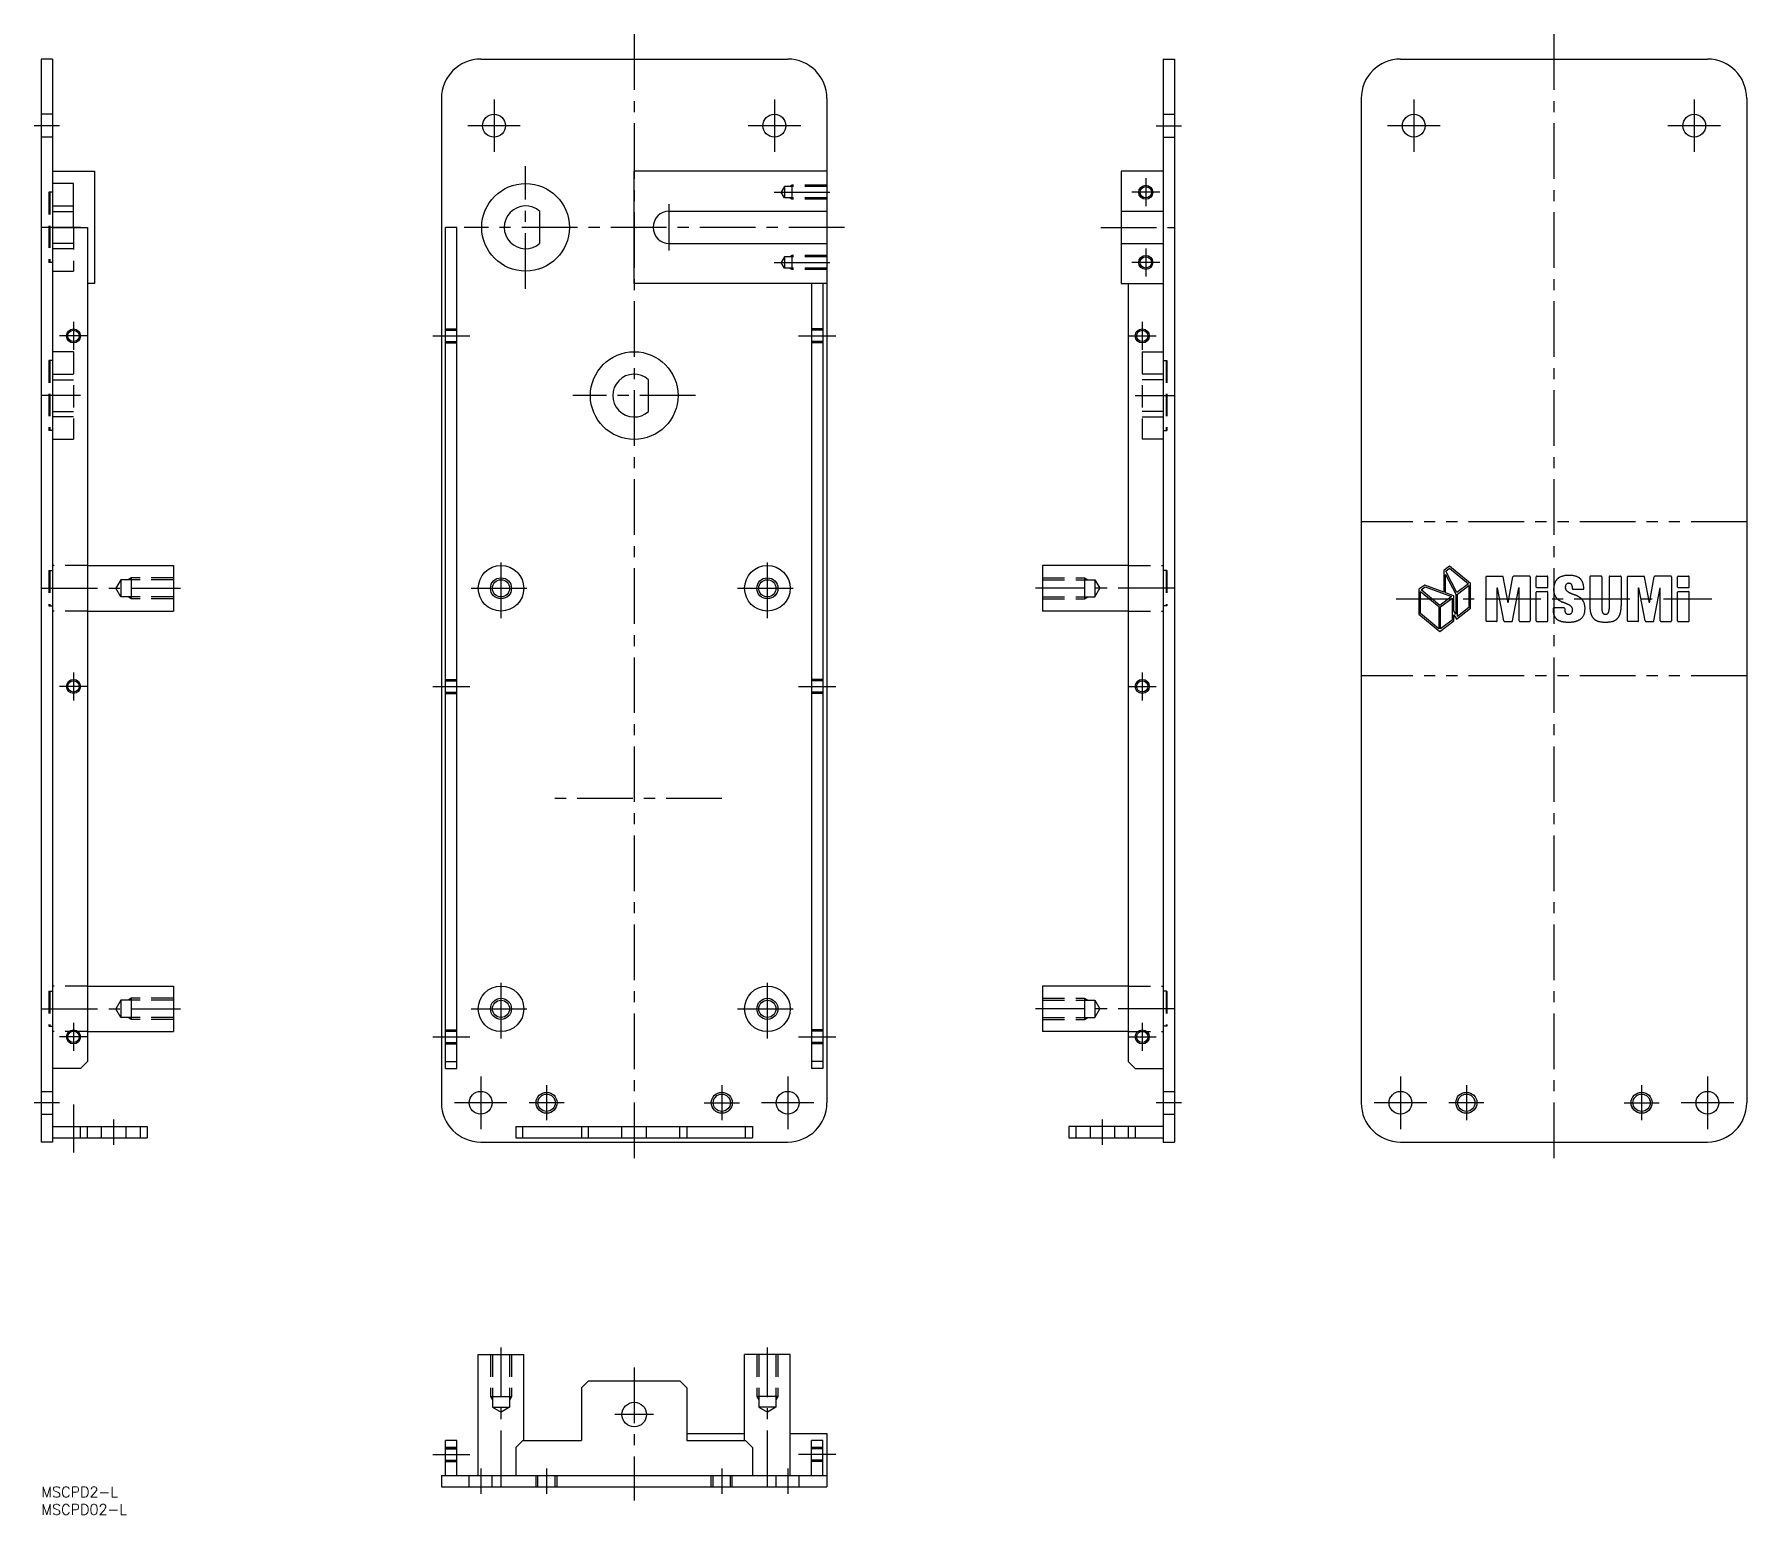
# Model space of a CAD drawing. Extents: x -2 to 487, y -8 to 414.
import ezdxf
from ezdxf.enums import TextEntityAlignment as Align

# ---------------------------------------------------------------- set-up
doc = ezdxf.new("R2010")
doc.units = 0
doc.header["$LTSCALE"] = 0.5
for name, pattern in [('CENTER', [50.8, 31.75, -6.35, 6.35, -6.35]), ('DASHED', [19.05, 12.7, -6.35]), ('PHANTOM', [63.5, 31.75, -6.35, 6.35, -6.35, 6.35, -6.35])]:
    doc.linetypes.add(name, pattern=pattern)
doc.layers.get('0').update_dxf_attribs({"linetype": 'CONTINUOUS'})
doc.layers.add('CENTER', color=1, linetype='CENTER')
doc.styles.get("Standard").update_dxf_attribs({"font": 'txt.shx', "height": 3, "bigfont": 'bigfont.shx'})

msp = doc.modelspace()

# ---------------------------------------------------------------- linework, layer by layer
at = {"color": 7, "linetype": 'CONTINUOUS'}
for p, q in [((0, 407.36), (0, 98.36)), ((3.2, 407.36), (0, 407.36)), ((3.2, 407.36), (3.2, 98.36)), ((125.38, 407.36), (212.98, 407.36)), ((320.15, 407.36), (320.15, 98.36)), ((320.15, 407.36), (323.35, 407.36)), ((323.35, 407.36), (323.35, 98.36)), ((387.82, 407.36), (475.42, 407.36)), ((114.18, 396.16), (114.18, 109.56)), ((224.18, 396.16), (224.18, 109.56)), ((376.62, 396.16), (376.62, 109.56)), ((486.62, 396.16), (486.62, 109.56)), ((3.2, 375.36), (15.2, 375.36)), ((9.2, 371.87), (3.2, 371.87)), ((9.2, 359.36), (9.2, 371.87)), ((15.2, 375.36), (15.2, 343.36)), ((224.18, 375.36), (169.18, 375.36)), ((169.18, 343.36), (169.18, 375.36)), ((320.15, 375.36), (308.15, 375.36)), ((308.15, 375.36), (308.15, 343.36)), ((142.28, 354.84), (142.28, 363.87)), ((179.18, 363.96), (224.18, 363.96)), ((308.15, 363.96), (320.15, 363.96)), ((3.2, 359.36), (13.2, 359.36)), ((13.2, 359.36), (13.2, 121.36)), ((115.38, 119.36), (115.38, 359.36)), ((118.58, 359.36), (115.38, 359.36)), ((118.58, 119.36), (118.58, 359.36)), ((179.18, 354.76), (224.18, 354.76)), ((308.15, 354.76), (320.15, 354.76)), ((15.2, 343.36), (13.2, 343.36)), ((224.18, 343.36), (169.18, 343.36)), ((219.79, 343.36), (219.79, 119.36)), ((222.99, 343.36), (222.99, 119.36)), ((308.15, 343.36), (320.15, 343.36)), ((310.15, 343.36), (310.15, 121.36)), ((173.28, 306.84), (173.28, 315.87)), ((13.2, 262.86), (37.7, 262.86)), ((37.7, 262.86), (37.7, 249.86)), ((37.7, 262.86), (37.7, 249.86)), ((310.15, 262.86), (285.65, 262.86)), ((285.65, 262.86), (285.65, 249.86)), ((285.65, 262.86), (285.65, 249.86)), ((13.2, 249.86), (37.7, 249.86)), ((310.15, 249.86), (285.65, 249.86)), ((13.2, 142.86), (37.7, 142.86)), ((37.7, 142.86), (37.7, 129.86)), ((37.7, 142.86), (37.7, 129.86)), ((310.15, 142.86), (285.65, 142.86)), ((285.65, 142.86), (285.65, 129.86)), ((285.65, 142.86), (285.65, 129.86)), ((13.2, 129.86), (37.7, 129.86)), ((310.15, 129.86), (285.65, 129.86)), ((11.2, 119.36), (3.2, 119.36)), ((11.2, 119.36), (13.2, 121.36)), ((115.38, 121.36), (118.58, 121.36)), ((115.38, 119.36), (118.58, 119.36)), ((222.99, 121.36), (219.78, 121.36)), ((222.99, 119.36), (219.78, 119.36)), ((310.15, 121.36), (312.15, 119.36)), ((312.15, 119.36), (320.15, 119.36)), ((3.2, 102.76), (30.2, 102.76)), ((11.2, 99.56), (11.2, 102.76)), ((13.2, 99.56), (13.2, 102.76)), ((28.2, 102.76), (28.2, 99.56)), ((30.2, 102.76), (30.2, 99.56)), ((135.38, 102.76), (202.98, 102.76)), ((135.38, 102.76), (135.38, 99.56)), ((137.38, 99.56), (137.38, 102.76)), ((154.18, 102.76), (154.18, 99.56)), ((156.18, 99.56), (156.18, 102.76)), ((182.18, 99.56), (182.18, 102.76)), ((184.18, 102.76), (184.18, 99.56)), ((200.98, 99.56), (200.98, 102.76)), ((202.98, 102.76), (202.98, 99.56)), ((320.15, 102.76), (293.15, 102.76)), ((293.15, 102.76), (293.15, 99.56)), ((295.15, 102.76), (295.15, 99.56)), ((310.15, 102.76), (310.15, 99.56)), ((312.15, 102.76), (312.15, 99.56)), ((3.2, 98.36), (0, 98.36)), ((3.2, 99.56), (30.2, 99.56)), ((125.38, 98.36), (212.98, 98.36)), ((135.38, 99.56), (202.98, 99.56)), ((293.15, 99.56), (320.15, 99.56)), ((320.15, 98.36), (323.35, 98.36)), ((387.82, 98.36), (475.42, 98.36)), ((124.68, 3.2), (124.68, 37.7)), ((124.68, 37.7), (137.68, 37.7)), ((124.68, 37.7), (137.68, 37.7)), ((137.68, 13.2), (137.68, 37.7)), ((200.68, 13.2), (200.68, 37.7)), ((213.68, 37.7), (200.68, 37.7)), ((213.68, 37.7), (200.68, 37.7)), ((213.68, 3.2), (213.68, 37.7)), ((156.18, 30.2), (154.18, 28.2)), ((156.18, 30.2), (182.18, 30.2)), ((182.18, 30.2), (184.18, 28.2)), ((154.18, 28.2), (154.18, 13.2)), ((184.18, 28.2), (184.18, 13.2)), ((184.18, 15.2), (200.68, 15.2)), ((213.68, 15.2), (224.18, 15.2)), ((224.18, 15.2), (224.18, 0)), ((115.38, 3.2), (115.38, 13.2)), ((118.58, 13.2), (115.38, 13.2)), ((118.58, 11.2), (115.38, 11.2)), ((118.58, 3.2), (118.58, 13.2)), ((137.38, 13.2), (135.38, 11.2)), ((135.38, 11.2), (135.38, 3.2)), ((137.38, 13.2), (154.18, 13.2)), ((184.18, 13.2), (200.98, 13.2)), ((200.98, 13.2), (202.98, 11.2)), ((202.98, 11.2), (202.98, 3.2)), ((202.98, 11.2), (202.98, 3.2)), ((219.78, 3.2), (219.78, 13.2)), ((222.98, 13.2), (219.78, 13.2)), ((222.98, 11.2), (219.78, 11.2)), ((222.98, 3.2), (222.98, 13.2)), ((114.18, 3.2), (114.18, 0)), ((114.18, 3.2), (224.18, 3.2)), ((114.18, 0), (224.18, 0))]:
    msp.add_line(p, q, dxfattribs=at)
at = {"color": 3, "linetype": 'DASHED'}
for p, q in [((3.2, 391.61), (0, 391.61)), ((320.15, 391.61), (323.35, 391.61)), ((3.2, 385.11), (0, 385.11)), ((320.15, 385.11), (323.35, 385.11)), ((214.18, 371.36), (213.52, 370.98)), ((224.18, 371.36), (214.18, 371.36)), ((214.18, 371.36), (214.18, 367.36)), ((3.2, 369.36), (2.2, 369.36)), ((2.2, 369.36), (2.2, 349.36)), ((2.4, 369.36), (2.4, 349.36)), ((212.08, 370.98), (211.14, 369.36)), ((212.08, 367.74), (211.14, 369.36)), ((224.18, 370.98), (212.08, 370.98)), ((212.08, 370.98), (212.08, 367.74)), ((224.18, 367.74), (212.08, 367.74)), ((214.18, 367.36), (213.52, 367.74)), ((224.18, 367.36), (214.18, 367.36)), ((3.2, 365.46), (9.2, 365.46)), ((3.2, 363.87), (9.2, 363.87)), ((9.2, 359.36), (9.2, 346.87)), ((3.2, 354.84), (9.2, 354.84)), ((9.2, 353.26), (3.2, 353.26)), ((3.2, 349.36), (2.2, 349.36)), ((212.08, 350.98), (211.14, 349.36)), ((212.08, 347.74), (211.14, 349.36)), ((224.18, 350.98), (212.08, 350.98)), ((212.08, 350.98), (212.08, 347.74)), ((224.18, 347.74), (212.08, 347.74)), ((214.18, 351.36), (213.52, 350.98)), ((214.18, 347.36), (213.52, 347.74)), ((224.18, 351.36), (214.18, 351.36)), ((214.18, 351.36), (214.18, 347.36)), ((224.18, 347.36), (214.18, 347.36)), ((3.2, 346.87), (9.2, 346.87)), ((115.38, 330.36), (118.58, 330.36)), ((115.38, 329.98), (118.58, 329.98)), ((222.99, 330.36), (219.79, 330.36)), ((222.99, 329.98), (219.79, 329.98)), ((9.2, 323.87), (3.2, 323.87)), ((9.2, 323.87), (9.2, 298.87)), ((115.38, 326.74), (118.58, 326.74)), ((115.38, 326.36), (118.58, 326.36)), ((222.99, 326.74), (219.79, 326.74)), ((222.99, 326.36), (219.79, 326.36)), ((314.15, 323.87), (320.15, 323.87)), ((314.15, 323.87), (314.15, 298.87)), ((3.2, 321.36), (2.2, 321.36)), ((2.2, 321.36), (2.2, 301.36)), ((2.4, 321.36), (2.4, 301.36)), ((320.15, 321.36), (321.15, 321.36)), ((320.95, 321.36), (320.95, 301.36)), ((321.15, 321.36), (321.15, 301.36)), ((3.2, 317.46), (9.2, 317.46)), ((3.2, 315.87), (9.2, 315.87)), ((320.15, 317.46), (314.15, 317.46)), ((320.15, 315.87), (314.15, 315.87)), ((3.2, 306.84), (9.2, 306.84)), ((9.2, 305.26), (3.2, 305.26)), ((320.15, 306.84), (314.15, 306.84)), ((314.15, 305.26), (320.15, 305.26)), ((3.2, 301.36), (2.2, 301.36)), ((3.2, 298.87), (9.2, 298.87)), ((320.15, 298.87), (314.15, 298.87)), ((320.15, 301.36), (321.15, 301.36)), ((2.2, 261.4), (3.2, 261.4)), ((2.2, 261.4), (2.2, 251.4)), ((2.4, 261.4), (2.4, 251.4)), ((13.2, 262.86), (3.2, 262.86)), ((25.7, 259.36), (24.76, 258.82)), ((37.7, 259.36), (25.7, 259.36)), ((25.7, 259.36), (25.7, 253.36)), ((285.65, 259.36), (297.65, 259.36)), ((297.65, 259.36), (297.65, 253.36)), ((297.65, 259.36), (298.59, 258.82)), ((310.15, 262.86), (320.15, 262.86)), ((321.15, 261.4), (320.15, 261.4)), ((320.95, 261.4), (320.95, 251.4)), ((321.15, 261.4), (321.15, 251.4)), ((22.7, 258.82), (21.28, 256.36)), ((22.7, 253.9), (21.28, 256.36)), ((37.7, 258.82), (22.7, 258.82)), ((22.7, 258.82), (22.7, 253.9)), ((285.65, 258.82), (300.65, 258.82)), ((300.65, 258.82), (300.65, 253.9)), ((300.65, 258.82), (302.07, 256.36)), ((300.65, 253.9), (302.07, 256.36)), ((2.2, 251.4), (3.2, 251.4)), ((13.2, 249.86), (3.2, 249.86)), ((37.7, 253.9), (22.7, 253.9)), ((25.7, 253.36), (24.76, 253.9)), ((37.7, 253.36), (25.7, 253.36)), ((285.65, 253.9), (300.65, 253.9)), ((285.65, 253.36), (297.65, 253.36)), ((297.65, 253.36), (298.59, 253.9)), ((310.15, 249.86), (320.15, 249.86)), ((321.15, 251.4), (320.15, 251.4)), ((115.38, 230.36), (118.58, 230.36)), ((115.38, 229.98), (118.58, 229.98)), ((222.99, 230.36), (219.79, 230.36)), ((222.99, 229.98), (219.79, 229.98)), ((115.38, 226.74), (118.58, 226.74)), ((115.38, 226.36), (118.58, 226.36)), ((222.99, 226.74), (219.79, 226.74)), ((222.99, 226.36), (219.79, 226.36)), ((13.2, 142.86), (3.2, 142.86)), ((310.15, 142.86), (320.15, 142.86)), ((2.2, 141.4), (3.2, 141.4)), ((2.2, 141.4), (2.2, 131.4)), ((2.4, 141.4), (2.4, 131.4)), ((22.7, 138.82), (21.28, 136.36)), ((37.7, 138.82), (22.7, 138.82)), ((22.7, 138.82), (22.7, 133.9)), ((25.7, 139.36), (24.76, 138.82)), ((37.7, 139.36), (25.7, 139.36)), ((25.7, 139.36), (25.7, 133.36)), ((285.65, 139.36), (297.65, 139.36)), ((285.65, 138.82), (300.65, 138.82)), ((297.65, 139.36), (297.65, 133.36)), ((297.65, 139.36), (298.59, 138.82)), ((300.65, 138.82), (300.65, 133.9)), ((300.65, 138.82), (302.07, 136.36)), ((321.15, 141.4), (320.15, 141.4)), ((320.95, 141.4), (320.95, 131.4)), ((321.15, 141.4), (321.15, 131.4)), ((22.7, 133.9), (21.28, 136.36)), ((37.7, 133.9), (22.7, 133.9)), ((25.7, 133.36), (24.76, 133.9)), ((37.7, 133.36), (25.7, 133.36)), ((285.65, 133.9), (300.65, 133.9)), ((285.65, 133.36), (297.65, 133.36)), ((297.65, 133.36), (298.59, 133.9)), ((300.65, 133.9), (302.07, 136.36)), ((2.2, 131.4), (3.2, 131.4)), ((13.2, 129.86), (3.2, 129.86)), ((115.38, 130.36), (118.58, 130.36)), ((115.38, 129.98), (118.58, 129.98)), ((222.99, 130.36), (219.79, 130.36)), ((222.99, 129.98), (219.79, 129.98)), ((310.15, 129.86), (320.15, 129.86)), ((321.15, 131.4), (320.15, 131.4)), ((115.38, 126.74), (118.58, 126.74)), ((115.38, 126.36), (118.58, 126.36)), ((222.99, 126.74), (219.79, 126.74)), ((222.99, 126.36), (219.79, 126.36)), ((0, 112.81), (3.2, 112.81)), ((320.15, 112.81), (323.35, 112.81)), ((0, 106.31), (3.2, 106.31)), ((17.1, 102.76), (17.1, 99.56)), ((24.1, 102.76), (24.1, 99.56)), ((165.68, 99.56), (165.68, 102.76)), ((172.68, 99.56), (172.68, 102.76)), ((299.25, 102.76), (299.25, 99.56)), ((306.25, 102.76), (306.25, 99.56)), ((320.15, 106.31), (323.35, 106.31)), ((128.18, 37.7), (128.18, 25.7)), ((128.72, 37.7), (128.72, 22.7)), ((133.63, 37.7), (133.63, 22.7)), ((134.18, 37.7), (134.18, 25.7)), ((204.18, 37.7), (204.18, 25.7)), ((204.72, 37.7), (204.72, 22.7)), ((209.63, 37.7), (209.63, 22.7)), ((210.18, 37.7), (210.18, 25.7)), ((128.18, 25.7), (134.18, 25.7)), ((128.18, 25.7), (128.72, 24.76)), ((134.18, 25.7), (133.63, 24.76)), ((210.18, 25.7), (204.18, 25.7)), ((204.18, 25.7), (204.72, 24.76)), ((210.18, 25.7), (209.63, 24.76)), ((128.72, 22.7), (133.63, 22.7)), ((128.72, 22.7), (131.18, 21.28)), ((133.63, 22.7), (131.18, 21.28)), ((209.63, 22.7), (204.72, 22.7)), ((204.72, 22.7), (207.18, 21.28)), ((209.63, 22.7), (207.18, 21.28)), ((115.38, 11.2), (118.58, 11.2)), ((115.38, 10.82), (118.58, 10.82)), ((222.98, 11.2), (219.78, 11.2)), ((222.98, 10.82), (219.78, 10.82)), ((115.38, 7.58), (118.58, 7.58)), ((115.38, 7.2), (118.58, 7.2)), ((222.98, 7.58), (219.78, 7.58)), ((222.98, 7.2), (219.78, 7.2)), ((122.13, 0), (122.13, 3.2)), ((128.63, 0), (128.63, 3.2)), ((141.18, 0), (141.18, 3.2)), ((141.72, 0), (141.72, 3.2)), ((146.63, 0), (146.63, 3.2)), ((147.18, 0), (147.18, 3.2)), ((191.18, 0), (191.18, 3.2)), ((191.72, 0), (191.72, 3.2)), ((196.63, 0), (196.63, 3.2)), ((197.18, 0), (197.18, 3.2)), ((209.73, 0), (209.73, 3.2)), ((216.23, 0), (216.23, 3.2))]:
    msp.add_line(p, q, dxfattribs=at)
at = {"color": 3, "linetype": 'PHANTOM'}
for p, q in [((486.62, 275.36), (376.62, 275.36)), ((401.83, 262.69), (400.17, 261.42)), ((400.17, 261.42), (400.17, 255.26)), ((400.66, 255.1), (400.66, 260.28)), ((400.66, 260.28), (403.57, 254.73)), ((400.72, 261.23), (401.84, 262.08)), ((403.9, 255.14), (400.72, 261.23)), ((407.84, 257.76), (401.83, 262.69)), ((401.84, 262.08), (407.26, 257.63)), ((412.22, 259.61), (412.22, 247.1)), ((412.4, 259.79), (416.98, 259.79)), ((418.51, 252.17), (417.16, 259.65)), ((418.55, 252.17), (419.91, 259.65)), ((424.67, 259.79), (420.09, 259.79)), ((424.85, 259.61), (424.85, 247.1)), ((426.56, 256.73), (426.56, 259.61)), ((426.74, 259.79), (429.7, 259.79)), ((429.88, 256.73), (429.88, 259.61)), ((441.85, 259.61), (441.85, 251.35)), ((445.11, 259.79), (442.03, 259.79)), ((445.29, 259.61), (445.29, 250.5)), ((447.35, 259.61), (447.35, 250.51)), ((447.53, 259.79), (450.61, 259.79)), ((450.79, 259.61), (450.79, 251.35)), ((452.54, 259.61), (452.54, 247.1)), ((452.72, 259.79), (457.31, 259.79)), ((458.84, 252.17), (457.48, 259.65)), ((458.88, 252.17), (460.24, 259.65)), ((465, 259.79), (460.41, 259.79)), ((465.18, 259.61), (465.18, 247.1)), ((466.89, 256.73), (466.89, 259.61)), ((467.07, 259.79), (470.03, 259.79)), ((470.21, 256.73), (470.21, 259.61)), ((394.73, 257.3), (393.07, 256.09)), ((393.07, 256.09), (393.07, 248.95)), ((393.57, 249.13), (393.57, 255.43)), ((393.57, 255.43), (398.8, 251.12)), ((393.74, 255.97), (394.82, 256.8)), ((399.09, 251.49), (393.74, 255.97)), ((400.17, 255.26), (394.73, 257.3)), ((394.82, 256.8), (402.37, 253.98)), ((403.07, 254.19), (400.66, 255.1)), ((403.07, 249.94), (403.07, 254.19)), ((403.57, 254.73), (403.57, 248.97)), ((407.26, 257.63), (403.9, 255.14)), ((404.07, 254.64), (407.34, 257.13)), ((404.07, 248.34), (404.07, 254.64)), ((407.34, 257.13), (407.34, 250.87)), ((407.84, 250.66), (407.84, 257.76)), ((415.43, 256.51), (415.46, 256.51)), ((415.43, 247.1), (415.43, 256.51)), ((417.27, 247.07), (415.46, 256.51)), ((419.8, 247.07), (421.6, 256.51)), ((421.64, 256.51), (421.6, 256.51)), ((421.64, 247.1), (421.64, 256.51)), ((426.56, 247.1), (426.56, 255.23)), ((426.74, 256.55), (429.7, 256.55)), ((426.74, 255.41), (429.7, 255.41)), ((429.88, 247.1), (429.88, 255.23)), ((436.91, 256.26), (436.91, 256.39)), ((437.09, 256.08), (439.94, 256.08)), ((455.75, 256.51), (455.79, 256.51)), ((455.75, 247.1), (455.75, 256.51)), ((457.59, 247.07), (455.79, 256.51)), ((460.13, 247.07), (461.93, 256.51)), ((461.96, 256.51), (461.93, 256.51)), ((461.96, 247.1), (461.96, 256.51)), ((466.89, 247.1), (466.89, 255.23)), ((467.07, 256.55), (470.03, 256.55)), ((467.07, 255.41), (470.03, 255.41)), ((470.21, 247.1), (470.21, 255.23)), ((398.8, 251.12), (398.8, 244.81)), ((402.37, 253.98), (399.09, 251.49)), ((399.27, 251.03), (402.57, 253.52)), ((399.27, 244.76), (399.27, 251.03)), ((402.57, 253.52), (402.57, 247.26)), ((403.57, 248.97), (403.07, 249.94)), ((403.77, 247.55), (407.84, 250.66)), ((407.34, 250.87), (404.07, 248.34)), ((418.55, 252.17), (418.51, 252.17)), ((431.36, 250.56), (431.36, 250.29)), ((434.5, 250.74), (431.54, 250.74)), ((434.68, 250.56), (434.68, 250.43)), ((458.88, 252.17), (458.84, 252.17)), ((393.07, 248.95), (399.09, 244.02)), ((398.8, 244.81), (393.57, 249.13)), ((399.09, 244.02), (403.08, 247.07)), ((402.57, 247.26), (399.27, 244.76)), ((403.08, 247.07), (403.08, 248.82)), ((403.08, 248.82), (403.77, 247.55)), ((415.25, 246.92), (412.4, 246.92)), ((417.44, 246.92), (419.62, 246.92)), ((421.82, 246.92), (424.67, 246.92)), ((426.74, 246.92), (429.7, 246.92)), ((455.57, 246.92), (452.72, 246.92)), ((457.77, 246.92), (459.95, 246.92)), ((462.14, 246.92), (465, 246.92)), ((467.07, 246.92), (470.03, 246.92)), ((486.62, 231.36), (376.62, 231.36))]:
    msp.add_line(p, q, dxfattribs=at)
for points in [[(434.97, 249.3, 0.434056), (436.64, 249.3, 0.361598), (436.53, 251.18, 0.084212), (435.52, 251.81, 0.010692), (434.22, 252.35, -0.063921), (432.92, 253.05, -0.109056), (431.92, 254.19, -0.125561), (431.52, 256.03, -0.032648), (431.57, 256.84, -0.046116), (431.76, 257.66, -0.124974), (432.59, 259.02)], [(432.59, 259.02, -0.071934), (433.32, 259.53, -0.117535), (435.85, 260.05)], [(438.41, 259.57, 0.109328), (435.85, 260.05)], [(439.11, 259.1, 0.075698), (438.41, 259.57)], [(440.06, 252.54, 0.108031), (439.01, 253.72, 0.062219), (437.66, 254.45, -0.008972), (436.31, 255, -0.078695), (435.26, 255.64, -0.373866), (435.1, 257.43)], [(435.1, 257.43, -0.209652), (435.73, 257.77)], [(435.73, 257.77, -0.028268), (435.92, 257.78)], [(436.67, 257.37, 0.163651), (436.29, 257.71, 0.101224), (435.92, 257.78)], [(436.91, 256.39, 0.141664), (436.67, 257.37)], [(431.36, 250.29, 0.099346), (431.65, 248.59)], [(434.68, 250.43, 0.046625), (434.73, 249.87, 0.126926), (434.97, 249.3)], [(439.27, 247.64, 0.225114), (440.45, 250.09, 0.143583), (440.06, 252.54)], [(442.15, 249.1, -0.07645), (441.85, 251.35)], [(445.57, 249.25, -0.132446), (445.33, 249.88, -0.036495), (445.29, 250.5)], [(447.07, 249.25, 0.132446), (447.31, 249.88, 0.036495), (447.35, 250.5)], [(450.49, 249.1, 0.07645), (450.79, 251.35)], [(431.65, 248.59, 0.133883), (432.51, 247.48, 0.104691), (433.9, 246.89)], [(435.73, 246.72, -0.049343), (433.9, 246.89)], [(435.73, 246.72, 0.053115), (437.5, 246.88, 0.112324), (439.27, 247.64)], [(443, 247.65, -0.120545), (442.15, 249.1)], [(444.41, 246.91, -0.136598), (443, 247.65)], [(444.41, 246.91, 0.103614), (448.24, 246.91)], [(448.23, 246.91, 0.136598), (449.63, 247.65)], [(449.63, 247.65, 0.120545), (450.49, 249.1)]]:
    msp.add_lwpolyline(points, format="xyb", dxfattribs=at)
at = {"color": 7, "linetype": 'CONTINUOUS'}
for centre, radius in [((129.18, 388.36), 3.25), ((209.18, 388.36), 3.25), ((391.62, 388.36), 3.25), ((471.62, 388.36), 3.25), ((138.18, 359.36), 12.5), ((315.15, 369.36), 1.62), ((315.15, 349.36), 1.62), ((9.2, 328.36), 1.62), ((314.15, 328.36), 1.62), ((169.18, 311.36), 12.5), ((131.18, 256.36), 6.5), ((207.18, 256.36), 6.5), ((131.18, 256.36), 2.46), ((207.18, 256.36), 2.46), ((9.2, 228.36), 1.62), ((314.15, 228.36), 1.62), ((131.18, 136.36), 6.5), ((207.18, 136.36), 6.5), ((131.18, 136.36), 2.46), ((207.18, 136.36), 2.46), ((9.2, 128.36), 1.62), ((314.15, 128.36), 1.62), ((125.38, 109.56), 3.25), ((212.98, 109.56), 3.25), ((387.82, 109.56), 3.25), ((475.41, 109.56), 3.25), ((144.18, 109.56), 2.46), ((194.18, 109.56), 2.46), ((406.62, 109.56), 2.46), ((456.62, 109.56), 2.46), ((169.18, 20.6), 3.5)]:
    msp.add_circle(centre, radius, dxfattribs=at)
at = {"color": 3, "linetype": 'CONTINUOUS'}
for centre, radius in [((315.15, 369.36), 2), ((315.15, 349.36), 2), ((9.2, 328.36), 2), ((314.15, 328.36), 2), ((131.18, 256.36), 3), ((207.18, 256.36), 3), ((9.2, 228.36), 2), ((314.15, 228.36), 2), ((131.18, 136.36), 3), ((207.18, 136.36), 3), ((9.2, 128.36), 2), ((314.15, 128.36), 2), ((144.18, 109.56), 3), ((194.18, 109.56), 3), ((406.62, 109.56), 3), ((456.62, 109.56), 3)]:
    msp.add_circle(centre, radius, dxfattribs=at)
at = {"color": 7, "linetype": 'CONTINUOUS'}
for centre, radius, start, end in [((125.38, 396.16), 11.2, 90, 180), ((212.98, 396.16), 11.2, 0, 90), ((387.82, 396.16), 11.2, 90, 180), ((475.42, 396.16), 11.2, 0, 90), ((138.18, 359.36), 6.1, 47.7682, 312.2318), ((179.18, 359.36), 4.6, 90, 270), ((169.18, 311.36), 6.1, 47.7682, 312.2318), ((125.38, 109.56), 11.2, 180, 270), ((212.98, 109.56), 11.2, 270, 0), ((387.82, 109.56), 11.2, 180, 270), ((475.42, 109.56), 11.2, 270, 0)]:
    msp.add_arc(centre, radius, start, end, dxfattribs=at)
at = {"color": 3, "linetype": 'PHANTOM'}
for centre, radius, start, end in [((412.4, 259.61), 0.18, 90, 180), ((416.98, 259.61), 0.18, 10.2895, 90), ((420.09, 259.61), 0.18, 90, 169.7105), ((424.67, 259.61), 0.18, 0, 90), ((426.74, 259.61), 0.18, 90, 180), ((429.7, 259.61), 0.18, 0, 90), ((436.97, 256.93), 3.04, 14.327, 45.4192), ((442.03, 259.61), 0.18, 90, 180), ((445.11, 259.61), 0.18, 360, 90), ((447.53, 259.61), 0.18, 90, 180), ((450.61, 259.61), 0.18, 0, 90), ((452.72, 259.61), 0.18, 90, 180), ((457.31, 259.61), 0.18, 10.2895, 90), ((460.41, 259.61), 0.18, 90, 169.7105), ((465, 259.61), 0.18, 0, 90), ((467.07, 259.61), 0.18, 90, 180), ((470.03, 259.61), 0.18, 0, 90), ((426.74, 256.73), 0.18, 180, 270), ((426.74, 255.23), 0.18, 90, 180), ((429.7, 256.73), 0.18, 270, 0), ((429.7, 255.23), 0.18, 0, 90), ((437.09, 256.26), 0.18, 180, 270), ((434.36, 256.21), 5.76, 0.5509, 14.8725), ((439.94, 256.26), 0.18, 270, 0.5509), ((467.07, 256.73), 0.18, 180, 270), ((467.07, 255.23), 0.18, 90, 180), ((470.03, 256.73), 0.18, 270, 0), ((470.03, 255.23), 0.18, 0, 90), ((431.54, 250.56), 0.18, 90, 180), ((434.5, 250.56), 0.18, 360, 90), ((446.32, 250), 1.06, 224.6195, 315.3805), ((412.4, 247.1), 0.18, 180, 270), ((412.4, 247.1), 0.18, 180, 270), ((415.25, 247.1), 0.18, 270, 0), ((417.44, 247.1), 0.18, 190.7974, 270), ((419.62, 247.1), 0.18, 270, 349.2026), ((421.82, 247.1), 0.18, 180, 270), ((424.67, 247.1), 0.18, 270, 0), ((426.74, 247.1), 0.18, 180, 270), ((429.7, 247.1), 0.18, 270, 0), ((452.72, 247.1), 0.18, 180, 270), ((452.72, 247.1), 0.18, 180, 270), ((455.57, 247.1), 0.18, 270, 0), ((457.77, 247.1), 0.18, 190.7974, 270), ((459.95, 247.1), 0.18, 270, 349.2026), ((462.14, 247.1), 0.18, 180, 270), ((465, 247.1), 0.18, 270, 0), ((467.07, 247.1), 0.18, 180, 270), ((470.03, 247.1), 0.18, 270, 0)]:
    msp.add_arc(centre, radius, start, end, dxfattribs=at)
at = {"layer": 'CENTER', "color": 1, "linetype": 'CENTER'}
for p, q in [((169.18, 414.46), (169.18, 91.26)), ((431.62, 414.46), (431.62, 91.26)), ((129.18, 395.86), (129.18, 380.86)), ((209.18, 395.86), (209.18, 380.86)), ((391.62, 395.86), (391.62, 380.86)), ((471.62, 395.86), (471.62, 380.86)), ((5.2, 388.36), (-2, 388.36)), ((136.68, 388.36), (121.68, 388.36)), ((216.68, 388.36), (201.68, 388.36)), ((318.15, 388.36), (325.35, 388.36)), ((399.12, 388.36), (384.12, 388.36)), ((479.12, 388.36), (464.12, 388.36)), ((138.18, 341.86), (138.18, 376.86)), ((315.15, 373.36), (315.15, 365.36)), ((209.14, 369.36), (226.18, 369.36)), ((319.15, 369.36), (311.15, 369.36)), ((179.18, 352.76), (179.18, 365.96)), ((11.2, 359.36), (0.2, 359.36)), ((229.18, 359.36), (120.68, 359.36)), ((302.33, 359.36), (323.35, 359.36)), ((315.15, 353.36), (315.15, 345.36)), ((209.14, 349.36), (226.18, 349.36)), ((319.15, 349.36), (311.15, 349.36)), ((9.2, 332.36), (9.2, 324.36)), ((314.15, 332.36), (314.15, 324.36)), ((13.2, 328.36), (5.2, 328.36)), ((111.68, 328.36), (122.27, 328.36)), ((216.09, 328.36), (226.68, 328.36)), ((310.15, 328.36), (318.15, 328.36)), ((11.2, 311.36), (0.2, 311.36)), ((186.68, 311.36), (151.68, 311.36)), ((312.15, 311.36), (323.15, 311.36)), ((131.18, 247.86), (131.18, 264.86)), ((207.18, 247.86), (207.18, 264.86)), ((0.2, 256.36), (39.7, 256.36)), ((122.68, 256.36), (139.68, 256.36)), ((198.68, 256.36), (215.68, 256.36)), ((323.15, 256.36), (283.65, 256.36)), ((386.62, 253.36), (476.62, 253.36)), ((9.2, 232.36), (9.2, 224.36)), ((314.15, 232.36), (314.15, 224.36)), ((13.2, 228.36), (5.2, 228.36)), ((111.68, 228.36), (122.27, 228.36)), ((216.09, 228.36), (226.68, 228.36)), ((310.15, 228.36), (318.15, 228.36)), ((194.18, 196.36), (144.18, 196.36)), ((131.18, 127.86), (131.18, 144.86)), ((207.18, 127.86), (207.18, 144.86)), ((0.2, 136.36), (39.7, 136.36)), ((9.2, 132.36), (9.2, 124.36)), ((122.68, 136.36), (139.68, 136.36)), ((198.68, 136.36), (215.68, 136.36)), ((323.15, 136.36), (283.65, 136.36)), ((314.15, 132.36), (314.15, 124.36)), ((13.2, 128.36), (5.2, 128.36)), ((111.68, 128.36), (122.27, 128.36)), ((216.09, 128.36), (226.68, 128.36)), ((310.15, 128.36), (318.15, 128.36)), ((125.38, 117.06), (125.38, 102.06)), ((144.18, 114.56), (144.18, 104.56)), ((194.18, 114.56), (194.18, 104.56)), ((212.98, 117.06), (212.98, 102.06)), ((387.82, 117.06), (387.82, 102.06)), ((406.62, 114.56), (406.62, 104.56)), ((456.62, 114.56), (456.62, 104.56)), ((475.42, 117.06), (475.42, 102.06)), ((5.2, 109.56), (-2, 109.56)), ((9.2, 109.03), (9.2, 95.38)), ((132.88, 109.56), (117.88, 109.56)), ((149.18, 109.56), (139.18, 109.56)), ((189.18, 109.56), (199.18, 109.56)), ((220.48, 109.56), (205.48, 109.56)), ((325.35, 109.56), (318.15, 109.56)), ((395.32, 109.56), (380.32, 109.56)), ((411.62, 109.56), (401.62, 109.56)), ((451.62, 109.56), (461.62, 109.56)), ((482.92, 109.56), (467.92, 109.56)), ((20.6, 104.76), (20.6, 97.56)), ((302.75, 104.76), (302.75, 97.56)), ((131.18, 0.2), (131.18, 39.7)), ((207.18, 0.2), (207.18, 39.7)), ((169.18, 34.04), (169.18, -3.96)), ((174.68, 20.6), (163.68, 20.6)), ((111.68, 9.2), (122.27, 9.2)), ((125.38, 5.2), (125.38, -2)), ((144.18, 5.2), (144.18, -2)), ((194.18, 5.2), (194.18, -2)), ((212.98, 5.2), (212.98, -2)), ((226.67, 9.2), (216.08, 9.2))]:
    msp.add_line(p, q, dxfattribs=at)

# ---------------------------------------------------------------- texts
at = {"color": 7, "linetype": 'CONTINUOUS'}
for s, p in [('MSCPD2-L', (0, 0)), ('MSCPD02-L', (0, -5))]:
    msp.add_text(s, height=3, dxfattribs=at).set_placement(p, align=Align.TOP_LEFT)

doc.saveas('drawing.dxf')
